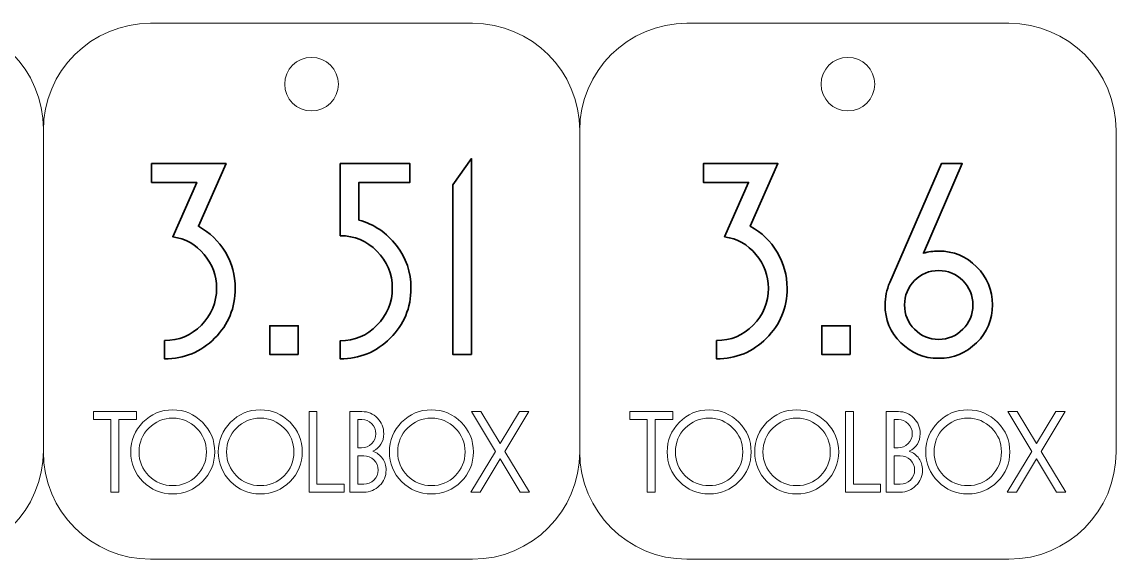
# Model space of a CAD drawing. Header units: inches. Extents: x 269 to 1026, y -294 to 278.
# Drawn here: x 367.5 to 469.5, y -294 to -243.9 of the extents above; entities that cross this region are included whole.
import ezdxf

# ---------------------------------------------------------------- set-up
doc = ezdxf.new("R2010")
doc.units = ezdxf.units.IN
doc.header["$MEASUREMENT"] = 0
doc.layers.add('Default', color=7, linetype='Continuous')
doc.layers.add('Livello 3', color=7, linetype='Continuous')

# ---------------------------------------------------------------- blocks, each defined once
blk = doc.blocks.new('block 39')
at = {"layer": 'Livello 3', "color": 7, "lineweight": 35}
for points in [[(409.38, -274.93), (407.64, -274.93), (407.64, -259.09), (409.38, -256.65), (409.38, -274.93)], [(393.24, -274.93), (390.58, -274.93), (390.58, -272.25), (393.24, -272.25), (393.24, -274.93)]]:
    blk.add_lwpolyline(points, dxfattribs=at)
for points in [[(387.36, -268.74), (387.36, -270.58), (386.72, -272.14), (385.44, -273.42), (384.15, -274.7), (382.6, -275.34), (380.78, -275.34), (380.78, -275.34), (380.78, -273.63), (380.78, -273.63), (382.11, -273.63), (383.25, -273.15), (384.2, -272.2), (385.14, -271.24), (385.62, -270.09), (385.62, -268.74), (385.62, -267.56), (385.23, -266.51), (384.45, -265.59), (383.68, -264.67), (382.71, -264.13), (381.54, -263.95), (381.54, -263.95), (383.77, -258.88), (383.77, -258.88), (383.77, -258.88), (379.56, -258.88), (379.56, -258.88), (379.56, -258.88), (379.56, -257.12), (379.56, -257.12), (379.56, -257.12), (386.51, -257.12), (386.51, -257.12), (386.51, -257.12), (383.93, -262.97), (383.93, -262.97), (384.99, -263.54), (385.82, -264.35), (386.44, -265.38), (387.05, -266.43), (387.36, -267.54), (387.36, -268.74)], [(403.74, -268.74), (403.74, -270.58), (403.09, -272.13), (401.8, -273.42), (400.51, -274.7), (398.96, -275.34), (397.14, -275.34), (397.14, -275.34), (397.14, -273.65), (397.14, -273.65), (398.48, -273.65), (399.63, -273.17), (400.57, -272.21), (401.52, -271.25), (402, -270.09), (402, -268.74), (402, -267.4), (401.52, -266.25), (400.57, -265.29), (399.63, -264.33), (398.48, -263.85), (397.14, -263.85), (397.14, -263.85), (397.14, -257.12), (397.14, -257.12), (397.14, -257.12), (403.64, -257.12), (403.64, -257.12), (403.64, -257.12), (403.64, -258.88), (403.64, -258.88), (403.64, -258.88), (398.88, -258.88), (398.88, -258.88), (398.88, -258.88), (398.88, -262.39), (398.88, -262.39), (400.31, -262.79), (401.47, -263.58), (402.38, -264.76), (403.29, -265.94), (403.74, -267.26), (403.74, -268.74)]]:
    blk.add_open_spline(points, degree=3, knots=[0, 0, 0, 0, 1, 1, 1, 2, 2, 2, 3, 3, 3, 4, 4, 4, 5, 5, 5, 6, 6, 6, 7, 7, 7, 8, 8, 8, 9, 9, 9, 10, 10, 10, 11, 11, 11, 12, 12, 12, 13, 13, 13, 14, 14, 14, 14], dxfattribs=at)
blk = doc.blocks.new('block 38')
at = {"layer": 'Livello 3'}
blk.add_blockref('block 39', (0, 0), dxfattribs=at)
blk = doc.blocks.new('block 41')
at = {"layer": 'Livello 3', "color": 7, "lineweight": 35}
blk.add_lwpolyline([(444.68, -274.93), (442.03, -274.93), (442.03, -272.25), (444.68, -272.25), (444.68, -274.93)], dxfattribs=at)
for points, knots in [([(438.8, -268.74), (438.8, -270.58), (438.16, -272.14), (436.88, -273.42), (435.6, -274.7), (434.04, -275.34), (432.22, -275.34), (432.22, -275.34), (432.22, -273.63), (432.22, -273.63), (433.55, -273.63), (434.69, -273.15), (435.64, -272.2), (436.59, -271.24), (437.06, -270.09), (437.06, -268.74), (437.06, -267.56), (436.67, -266.51), (435.9, -265.59), (435.12, -264.67), (434.15, -264.13), (432.98, -263.95), (432.98, -263.95), (435.21, -258.88), (435.21, -258.88), (435.21, -258.88), (431, -258.88), (431, -258.88), (431, -258.88), (431, -257.12), (431, -257.12), (431, -257.12), (437.95, -257.12), (437.95, -257.12), (437.95, -257.12), (435.37, -262.97), (435.37, -262.97), (436.43, -263.54), (437.27, -264.35), (437.88, -265.38), (438.5, -266.43), (438.8, -267.54), (438.8, -268.74)], [0, 0, 0, 0, 1, 1, 1, 2, 2, 2, 3, 3, 3, 4, 4, 4, 5, 5, 5, 6, 6, 6, 7, 7, 7, 8, 8, 8, 9, 9, 9, 10, 10, 10, 11, 11, 11, 12, 12, 12, 13, 13, 13, 14, 14, 14, 14]), ([(457.94, -270.3), (457.94, -271.68), (457.45, -272.86), (456.47, -273.83), (455.49, -274.8), (454.31, -275.29), (452.92, -275.29), (451.55, -275.29), (450.38, -274.8), (449.4, -273.83), (448.42, -272.86), (447.93, -271.68), (447.93, -270.3), (447.93, -269.6), (448.08, -268.91), (448.37, -268.22), (448.37, -268.22), (453.18, -257.12), (453.18, -257.12), (453.18, -257.12), (455.13, -257.12), (455.13, -257.12), (455.13, -257.12), (451.51, -265.48), (451.51, -265.48), (451.96, -265.35), (452.43, -265.28), (452.92, -265.28), (454.3, -265.28), (455.49, -265.77), (456.47, -266.75), (457.45, -267.73), (457.94, -268.91), (457.94, -270.3)], [0, 0, 0, 0, 1, 1, 1, 2, 2, 2, 3, 3, 3, 4, 4, 4, 5, 5, 5, 6, 6, 6, 7, 7, 7, 8, 8, 8, 9, 9, 9, 10, 10, 10, 11, 11, 11, 11]), ([(456.12, -270.31), (456.12, -269.42), (455.81, -268.67), (455.18, -268.04), (454.56, -267.41), (453.8, -267.1), (452.92, -267.1), (452.05, -267.1), (451.31, -267.41), (450.68, -268.04), (450.06, -268.67), (449.75, -269.42), (449.75, -270.31), (449.75, -271.2), (450.06, -271.96), (450.68, -272.58), (451.31, -273.21), (452.05, -273.52), (452.92, -273.52), (453.8, -273.52), (454.56, -273.21), (455.18, -272.58), (455.81, -271.96), (456.12, -271.2), (456.12, -270.31)], [0, 0, 0, 0, 1, 1, 1, 2, 2, 2, 3, 3, 3, 4, 4, 4, 5, 5, 5, 6, 6, 6, 7, 7, 7, 8, 8, 8, 8])]:
    blk.add_open_spline(points, degree=3, knots=knots, dxfattribs=at)
blk = doc.blocks.new('block 40')
at = {"layer": 'Livello 3'}
blk.add_blockref('block 41', (0, 0), dxfattribs=at)
blk = doc.blocks.new('block 192')
at = {"layer": 'Default', "color": 240, "lineweight": 9}
blk.add_open_spline([(329.47, -293.9), (329.47, -293.9), (359.47, -293.9), (359.47, -293.9), (364.99, -293.9), (369.47, -289.42), (369.47, -283.9), (369.47, -283.9), (369.47, -253.9), (369.47, -253.9), (369.47, -248.38), (364.99, -243.9), (359.47, -243.9), (359.47, -243.9), (329.47, -243.9), (329.47, -243.9), (323.95, -243.9), (319.47, -248.38), (319.47, -253.9), (319.47, -253.9), (319.47, -283.9), (319.47, -283.9), (319.47, -289.42), (323.95, -293.9), (329.47, -293.9)], degree=3, knots=[0, 0, 0, 0, 1, 1, 1, 2, 2, 2, 3, 3, 3, 4, 4, 4, 5, 5, 5, 6, 6, 6, 7, 7, 7, 8, 8, 8, 8], dxfattribs=at)
blk = doc.blocks.new('block 207')
at = {"layer": 'Default', "color": 240, "lineweight": 9}
blk.add_open_spline([(379.47, -294.03), (379.47, -294.03), (409.47, -294.03), (409.47, -294.03), (414.99, -294.03), (419.47, -289.55), (419.47, -284.03), (419.47, -284.03), (419.47, -254.03), (419.47, -254.03), (419.47, -248.5), (414.99, -244.03), (409.47, -244.03), (409.47, -244.03), (379.47, -244.03), (379.47, -244.03), (373.95, -244.03), (369.47, -248.5), (369.47, -254.03), (369.47, -254.03), (369.47, -284.03), (369.47, -284.03), (369.47, -289.55), (373.95, -294.03), (379.47, -294.03)], degree=3, knots=[0, 0, 0, 0, 1, 1, 1, 2, 2, 2, 3, 3, 3, 4, 4, 4, 5, 5, 5, 6, 6, 6, 7, 7, 7, 8, 8, 8, 8], dxfattribs=at)
blk = doc.blocks.new('block 208')
at = {"layer": 'Default', "color": 240, "lineweight": 9}
blk.add_open_spline([(391.97, -249.71), (391.97, -248.33), (393.09, -247.21), (394.47, -247.21), (395.85, -247.21), (396.97, -248.33), (396.97, -249.71), (396.97, -251.09), (395.85, -252.21), (394.47, -252.21), (393.09, -252.21), (391.97, -251.09), (391.97, -249.71)], degree=3, knots=[0, 0, 0, 0, 1, 1, 1, 2, 2, 2, 3, 3, 3, 4, 4, 4, 4], dxfattribs=at)
blk = doc.blocks.new('block 210')
at = {"layer": 'Default', "color": 7, "lineweight": 5}
blk.add_lwpolyline([(378.15, -281), (376.51, -281), (376.51, -287.78), (375.77, -287.78), (375.77, -281), (374.15, -281), (374.15, -280.26), (378.15, -280.26), (378.15, -281)], dxfattribs=at)
blk = doc.blocks.new('block 211')
at = {"layer": 'Default', "color": 7, "lineweight": 5}
blk.add_open_spline([(385.45, -284.03), (385.45, -285.1), (385.07, -286.02), (384.3, -286.79), (383.54, -287.55), (382.61, -287.94), (381.53, -287.94), (380.45, -287.94), (379.52, -287.55), (378.76, -286.79), (378, -286.02), (377.62, -285.1), (377.62, -284.03), (377.62, -282.94), (378, -282.02), (378.76, -281.25), (379.52, -280.49), (380.45, -280.1), (381.53, -280.1), (382.61, -280.1), (383.54, -280.49), (384.3, -281.25), (385.07, -282.02), (385.45, -282.94), (385.45, -284.03)], degree=3, knots=[0, 0, 0, 0, 1, 1, 1, 2, 2, 2, 3, 3, 3, 4, 4, 4, 5, 5, 5, 6, 6, 6, 7, 7, 7, 8, 8, 8, 8], dxfattribs=at)
blk = doc.blocks.new('block 212')
at = {"layer": 'Default', "color": 7, "lineweight": 5}
blk.add_open_spline([(384.67, -284.03), (384.67, -283.15), (384.37, -282.41), (383.75, -281.8), (383.14, -281.18), (382.4, -280.87), (381.53, -280.87), (380.67, -280.87), (379.93, -281.18), (379.31, -281.8), (378.7, -282.41), (378.39, -283.15), (378.39, -284.03), (378.39, -284.89), (378.7, -285.63), (379.31, -286.24), (379.93, -286.86), (380.67, -287.17), (381.53, -287.17), (382.4, -287.17), (383.14, -286.86), (383.75, -286.24), (384.37, -285.63), (384.67, -284.89), (384.67, -284.03)], degree=3, knots=[0, 0, 0, 0, 1, 1, 1, 2, 2, 2, 3, 3, 3, 4, 4, 4, 5, 5, 5, 6, 6, 6, 7, 7, 7, 8, 8, 8, 8], dxfattribs=at)
blk = doc.blocks.new('block 213')
at = {"layer": 'Default', "color": 7, "lineweight": 5}
blk.add_open_spline([(393.61, -284.03), (393.61, -285.1), (393.23, -286.02), (392.47, -286.79), (391.7, -287.55), (390.78, -287.94), (389.69, -287.94), (388.61, -287.94), (387.68, -287.55), (386.92, -286.79), (386.16, -286.02), (385.78, -285.1), (385.78, -284.03), (385.78, -282.94), (386.16, -282.02), (386.92, -281.25), (387.68, -280.49), (388.61, -280.1), (389.69, -280.1), (390.78, -280.1), (391.7, -280.49), (392.47, -281.25), (393.23, -282.02), (393.61, -282.94), (393.61, -284.03)], degree=3, knots=[0, 0, 0, 0, 1, 1, 1, 2, 2, 2, 3, 3, 3, 4, 4, 4, 5, 5, 5, 6, 6, 6, 7, 7, 7, 8, 8, 8, 8], dxfattribs=at)
blk = doc.blocks.new('block 214')
at = {"layer": 'Default', "color": 7, "lineweight": 5}
blk.add_open_spline([(392.83, -284.03), (392.83, -283.15), (392.53, -282.41), (391.92, -281.8), (391.3, -281.18), (390.56, -280.87), (389.69, -280.87), (388.83, -280.87), (388.09, -281.18), (387.47, -281.8), (386.86, -282.41), (386.55, -283.15), (386.55, -284.03), (386.55, -284.89), (386.86, -285.63), (387.47, -286.24), (388.09, -286.86), (388.83, -287.17), (389.69, -287.17), (390.56, -287.17), (391.3, -286.86), (391.92, -286.24), (392.53, -285.63), (392.83, -284.89), (392.83, -284.03)], degree=3, knots=[0, 0, 0, 0, 1, 1, 1, 2, 2, 2, 3, 3, 3, 4, 4, 4, 5, 5, 5, 6, 6, 6, 7, 7, 7, 8, 8, 8, 8], dxfattribs=at)
blk = doc.blocks.new('block 215')
at = {"layer": 'Default', "color": 7, "lineweight": 5}
blk.add_lwpolyline([(397.5, -287.78), (394.24, -287.78), (394.24, -280.26), (394.98, -280.26), (394.98, -287.04), (397.5, -287.04), (397.5, -287.78)], dxfattribs=at)
blk = doc.blocks.new('block 216')
at = {"layer": 'Default', "color": 7, "lineweight": 5}
blk.add_open_spline([(401.42, -285.71), (401.42, -286.28), (401.22, -286.77), (400.81, -287.17), (400.41, -287.58), (399.92, -287.78), (399.35, -287.78), (399.35, -287.78), (398.05, -287.78), (398.05, -287.78), (398.05, -287.78), (398.05, -280.26), (398.05, -280.26), (398.05, -280.26), (399.17, -280.26), (399.17, -280.26), (399.74, -280.26), (400.22, -280.46), (400.61, -280.86), (401.01, -281.26), (401.2, -281.75), (401.2, -282.32), (401.2, -283.08), (400.86, -283.62), (400.18, -283.96), (400.56, -284.1), (400.87, -284.32), (401.09, -284.64), (401.31, -284.95), (401.42, -285.3), (401.42, -285.71)], degree=3, knots=[0, 0, 0, 0, 1, 1, 1, 2, 2, 2, 3, 3, 3, 4, 4, 4, 5, 5, 5, 6, 6, 6, 7, 7, 7, 8, 8, 8, 9, 9, 9, 10, 10, 10, 10], dxfattribs=at)
blk = doc.blocks.new('block 217')
at = {"layer": 'Default', "color": 7, "lineweight": 5}
blk.add_open_spline([(400.47, -282.32), (400.47, -281.96), (400.34, -281.65), (400.08, -281.39), (399.83, -281.13), (399.52, -281), (399.17, -281), (399.17, -281), (398.79, -281), (398.79, -281), (398.79, -281), (398.79, -283.63), (398.79, -283.63), (398.79, -283.63), (399.14, -283.63), (399.14, -283.63), (399.51, -283.63), (399.82, -283.5), (400.08, -283.25), (400.34, -282.99), (400.47, -282.68), (400.47, -282.32)], degree=3, knots=[0, 0, 0, 0, 1, 1, 1, 2, 2, 2, 3, 3, 3, 4, 4, 4, 5, 5, 5, 6, 6, 6, 7, 7, 7, 7], dxfattribs=at)
blk = doc.blocks.new('block 218')
at = {"layer": 'Default', "color": 7, "lineweight": 5}
blk.add_open_spline([(400.69, -285.71), (400.69, -285.34), (400.56, -285.03), (400.29, -284.77), (400.03, -284.51), (399.71, -284.38), (399.34, -284.38), (399.34, -284.38), (398.79, -284.38), (398.79, -284.38), (398.79, -284.38), (398.79, -287.04), (398.79, -287.04), (398.79, -287.04), (399.34, -287.04), (399.34, -287.04), (399.71, -287.04), (400.03, -286.91), (400.29, -286.65), (400.56, -286.39), (400.69, -286.07), (400.69, -285.71)], degree=3, knots=[0, 0, 0, 0, 1, 1, 1, 2, 2, 2, 3, 3, 3, 4, 4, 4, 5, 5, 5, 6, 6, 6, 7, 7, 7, 7], dxfattribs=at)
blk = doc.blocks.new('block 219')
at = {"layer": 'Default', "color": 7, "lineweight": 5}
blk.add_open_spline([(409.56, -284.03), (409.56, -285.1), (409.18, -286.02), (408.42, -286.79), (407.65, -287.55), (406.73, -287.94), (405.64, -287.94), (404.56, -287.94), (403.63, -287.55), (402.87, -286.79), (402.11, -286.02), (401.73, -285.1), (401.73, -284.03), (401.73, -282.94), (402.11, -282.02), (402.87, -281.25), (403.63, -280.49), (404.56, -280.1), (405.64, -280.1), (406.73, -280.1), (407.65, -280.49), (408.42, -281.25), (409.18, -282.02), (409.56, -282.94), (409.56, -284.03)], degree=3, knots=[0, 0, 0, 0, 1, 1, 1, 2, 2, 2, 3, 3, 3, 4, 4, 4, 5, 5, 5, 6, 6, 6, 7, 7, 7, 8, 8, 8, 8], dxfattribs=at)
blk = doc.blocks.new('block 220')
at = {"layer": 'Default', "color": 7, "lineweight": 5}
blk.add_open_spline([(408.78, -284.03), (408.78, -283.15), (408.48, -282.41), (407.87, -281.8), (407.25, -281.18), (406.51, -280.87), (405.64, -280.87), (404.78, -280.87), (404.04, -281.18), (403.42, -281.8), (402.81, -282.41), (402.5, -283.15), (402.5, -284.03), (402.5, -284.89), (402.81, -285.63), (403.42, -286.24), (404.04, -286.86), (404.78, -287.17), (405.64, -287.17), (406.51, -287.17), (407.25, -286.86), (407.87, -286.24), (408.48, -285.63), (408.78, -284.89), (408.78, -284.03)], degree=3, knots=[0, 0, 0, 0, 1, 1, 1, 2, 2, 2, 3, 3, 3, 4, 4, 4, 5, 5, 5, 6, 6, 6, 7, 7, 7, 8, 8, 8, 8], dxfattribs=at)
blk = doc.blocks.new('block 221')
at = {"layer": 'Default', "color": 7, "lineweight": 5}
blk.add_lwpolyline([(414.79, -287.78), (413.92, -287.78), (412.06, -284.68), (410.18, -287.78), (409.31, -287.78), (411.62, -283.98), (409.37, -280.26), (410.24, -280.26), (412.05, -283.25), (413.86, -280.26), (414.73, -280.26), (412.49, -283.98), (414.79, -287.78)], dxfattribs=at)
blk = doc.blocks.new('block 209')
at = {"layer": 'Default'}
for name in ['block 210', 'block 211', 'block 213', 'block 215', 'block 216', 'block 219', 'block 221', 'block 212', 'block 214', 'block 217', 'block 220', 'block 218']:
    blk.add_blockref(name, (0, 0), dxfattribs=at)
blk = doc.blocks.new('block 206')
at = {"layer": 'Default'}
for name in ['block 207', 'block 208', 'block 209']:
    blk.add_blockref(name, (0, 0), dxfattribs=at)
blk = doc.blocks.new('block 223')
at = {"layer": 'Default', "color": 240, "lineweight": 9}
blk.add_open_spline([(429.47, -294.03), (429.47, -294.03), (459.47, -294.03), (459.47, -294.03), (464.99, -294.03), (469.47, -289.55), (469.47, -284.03), (469.47, -284.03), (469.47, -254.03), (469.47, -254.03), (469.47, -248.5), (464.99, -244.03), (459.47, -244.03), (459.47, -244.03), (429.47, -244.03), (429.47, -244.03), (423.95, -244.03), (419.47, -248.5), (419.47, -254.03), (419.47, -254.03), (419.47, -284.03), (419.47, -284.03), (419.47, -289.55), (423.95, -294.03), (429.47, -294.03)], degree=3, knots=[0, 0, 0, 0, 1, 1, 1, 2, 2, 2, 3, 3, 3, 4, 4, 4, 5, 5, 5, 6, 6, 6, 7, 7, 7, 8, 8, 8, 8], dxfattribs=at)
blk = doc.blocks.new('block 224')
at = {"layer": 'Default', "color": 240, "lineweight": 9}
blk.add_open_spline([(441.97, -249.71), (441.97, -248.33), (443.09, -247.21), (444.47, -247.21), (445.85, -247.21), (446.97, -248.33), (446.97, -249.71), (446.97, -251.09), (445.85, -252.21), (444.47, -252.21), (443.09, -252.21), (441.97, -251.09), (441.97, -249.71)], degree=3, knots=[0, 0, 0, 0, 1, 1, 1, 2, 2, 2, 3, 3, 3, 4, 4, 4, 4], dxfattribs=at)
blk = doc.blocks.new('block 226')
at = {"layer": 'Default', "color": 7, "lineweight": 5}
blk.add_lwpolyline([(428.15, -281), (426.51, -281), (426.51, -287.78), (425.77, -287.78), (425.77, -281), (424.15, -281), (424.15, -280.26), (428.15, -280.26), (428.15, -281)], dxfattribs=at)
blk = doc.blocks.new('block 227')
at = {"layer": 'Default', "color": 7, "lineweight": 5}
blk.add_open_spline([(435.45, -284.03), (435.45, -285.1), (435.07, -286.02), (434.3, -286.79), (433.54, -287.55), (432.61, -287.94), (431.53, -287.94), (430.45, -287.94), (429.52, -287.55), (428.76, -286.79), (428, -286.02), (427.62, -285.1), (427.62, -284.03), (427.62, -282.94), (428, -282.02), (428.76, -281.25), (429.52, -280.49), (430.45, -280.1), (431.53, -280.1), (432.61, -280.1), (433.54, -280.49), (434.3, -281.25), (435.07, -282.02), (435.45, -282.94), (435.45, -284.03)], degree=3, knots=[0, 0, 0, 0, 1, 1, 1, 2, 2, 2, 3, 3, 3, 4, 4, 4, 5, 5, 5, 6, 6, 6, 7, 7, 7, 8, 8, 8, 8], dxfattribs=at)
blk = doc.blocks.new('block 228')
at = {"layer": 'Default', "color": 7, "lineweight": 5}
blk.add_open_spline([(434.67, -284.03), (434.67, -283.15), (434.37, -282.41), (433.75, -281.8), (433.14, -281.18), (432.4, -280.87), (431.53, -280.87), (430.67, -280.87), (429.93, -281.18), (429.31, -281.8), (428.7, -282.41), (428.39, -283.15), (428.39, -284.03), (428.39, -284.89), (428.7, -285.63), (429.31, -286.24), (429.93, -286.86), (430.67, -287.17), (431.53, -287.17), (432.4, -287.17), (433.14, -286.86), (433.75, -286.24), (434.37, -285.63), (434.67, -284.89), (434.67, -284.03)], degree=3, knots=[0, 0, 0, 0, 1, 1, 1, 2, 2, 2, 3, 3, 3, 4, 4, 4, 5, 5, 5, 6, 6, 6, 7, 7, 7, 8, 8, 8, 8], dxfattribs=at)
blk = doc.blocks.new('block 229')
at = {"layer": 'Default', "color": 7, "lineweight": 5}
blk.add_open_spline([(443.61, -284.03), (443.61, -285.1), (443.23, -286.02), (442.47, -286.79), (441.7, -287.55), (440.78, -287.94), (439.69, -287.94), (438.61, -287.94), (437.68, -287.55), (436.92, -286.79), (436.16, -286.02), (435.78, -285.1), (435.78, -284.03), (435.78, -282.94), (436.16, -282.02), (436.92, -281.25), (437.68, -280.49), (438.61, -280.1), (439.69, -280.1), (440.78, -280.1), (441.7, -280.49), (442.47, -281.25), (443.23, -282.02), (443.61, -282.94), (443.61, -284.03)], degree=3, knots=[0, 0, 0, 0, 1, 1, 1, 2, 2, 2, 3, 3, 3, 4, 4, 4, 5, 5, 5, 6, 6, 6, 7, 7, 7, 8, 8, 8, 8], dxfattribs=at)
blk = doc.blocks.new('block 230')
at = {"layer": 'Default', "color": 7, "lineweight": 5}
blk.add_open_spline([(442.83, -284.03), (442.83, -283.15), (442.53, -282.41), (441.92, -281.8), (441.3, -281.18), (440.56, -280.87), (439.69, -280.87), (438.83, -280.87), (438.09, -281.18), (437.47, -281.8), (436.86, -282.41), (436.55, -283.15), (436.55, -284.03), (436.55, -284.89), (436.86, -285.63), (437.47, -286.24), (438.09, -286.86), (438.83, -287.17), (439.69, -287.17), (440.56, -287.17), (441.3, -286.86), (441.92, -286.24), (442.53, -285.63), (442.83, -284.89), (442.83, -284.03)], degree=3, knots=[0, 0, 0, 0, 1, 1, 1, 2, 2, 2, 3, 3, 3, 4, 4, 4, 5, 5, 5, 6, 6, 6, 7, 7, 7, 8, 8, 8, 8], dxfattribs=at)
blk = doc.blocks.new('block 231')
at = {"layer": 'Default', "color": 7, "lineweight": 5}
blk.add_lwpolyline([(447.5, -287.78), (444.24, -287.78), (444.24, -280.26), (444.98, -280.26), (444.98, -287.04), (447.5, -287.04), (447.5, -287.78)], dxfattribs=at)
blk = doc.blocks.new('block 232')
at = {"layer": 'Default', "color": 7, "lineweight": 5}
blk.add_open_spline([(451.42, -285.71), (451.42, -286.28), (451.22, -286.77), (450.81, -287.17), (450.41, -287.58), (449.92, -287.78), (449.35, -287.78), (449.35, -287.78), (448.05, -287.78), (448.05, -287.78), (448.05, -287.78), (448.05, -280.26), (448.05, -280.26), (448.05, -280.26), (449.17, -280.26), (449.17, -280.26), (449.74, -280.26), (450.22, -280.46), (450.61, -280.86), (451.01, -281.26), (451.2, -281.75), (451.2, -282.32), (451.2, -283.08), (450.86, -283.62), (450.18, -283.96), (450.56, -284.1), (450.87, -284.32), (451.09, -284.64), (451.31, -284.95), (451.42, -285.3), (451.42, -285.71)], degree=3, knots=[0, 0, 0, 0, 1, 1, 1, 2, 2, 2, 3, 3, 3, 4, 4, 4, 5, 5, 5, 6, 6, 6, 7, 7, 7, 8, 8, 8, 9, 9, 9, 10, 10, 10, 10], dxfattribs=at)
blk = doc.blocks.new('block 233')
at = {"layer": 'Default', "color": 7, "lineweight": 5}
blk.add_open_spline([(450.47, -282.32), (450.47, -281.96), (450.34, -281.65), (450.08, -281.39), (449.83, -281.13), (449.52, -281), (449.17, -281), (449.17, -281), (448.79, -281), (448.79, -281), (448.79, -281), (448.79, -283.63), (448.79, -283.63), (448.79, -283.63), (449.14, -283.63), (449.14, -283.63), (449.51, -283.63), (449.82, -283.5), (450.08, -283.25), (450.34, -282.99), (450.47, -282.68), (450.47, -282.32)], degree=3, knots=[0, 0, 0, 0, 1, 1, 1, 2, 2, 2, 3, 3, 3, 4, 4, 4, 5, 5, 5, 6, 6, 6, 7, 7, 7, 7], dxfattribs=at)
blk = doc.blocks.new('block 234')
at = {"layer": 'Default', "color": 7, "lineweight": 5}
blk.add_open_spline([(450.69, -285.71), (450.69, -285.34), (450.56, -285.03), (450.29, -284.77), (450.03, -284.51), (449.71, -284.38), (449.34, -284.38), (449.34, -284.38), (448.79, -284.38), (448.79, -284.38), (448.79, -284.38), (448.79, -287.04), (448.79, -287.04), (448.79, -287.04), (449.34, -287.04), (449.34, -287.04), (449.71, -287.04), (450.03, -286.91), (450.29, -286.65), (450.56, -286.39), (450.69, -286.07), (450.69, -285.71)], degree=3, knots=[0, 0, 0, 0, 1, 1, 1, 2, 2, 2, 3, 3, 3, 4, 4, 4, 5, 5, 5, 6, 6, 6, 7, 7, 7, 7], dxfattribs=at)
blk = doc.blocks.new('block 235')
at = {"layer": 'Default', "color": 7, "lineweight": 5}
blk.add_open_spline([(459.56, -284.03), (459.56, -285.1), (459.18, -286.02), (458.42, -286.79), (457.65, -287.55), (456.73, -287.94), (455.64, -287.94), (454.56, -287.94), (453.63, -287.55), (452.87, -286.79), (452.11, -286.02), (451.73, -285.1), (451.73, -284.03), (451.73, -282.94), (452.11, -282.02), (452.87, -281.25), (453.63, -280.49), (454.56, -280.1), (455.64, -280.1), (456.73, -280.1), (457.65, -280.49), (458.42, -281.25), (459.18, -282.02), (459.56, -282.94), (459.56, -284.03)], degree=3, knots=[0, 0, 0, 0, 1, 1, 1, 2, 2, 2, 3, 3, 3, 4, 4, 4, 5, 5, 5, 6, 6, 6, 7, 7, 7, 8, 8, 8, 8], dxfattribs=at)
blk = doc.blocks.new('block 236')
at = {"layer": 'Default', "color": 7, "lineweight": 5}
blk.add_open_spline([(458.78, -284.03), (458.78, -283.15), (458.48, -282.41), (457.87, -281.8), (457.25, -281.18), (456.51, -280.87), (455.64, -280.87), (454.78, -280.87), (454.04, -281.18), (453.42, -281.8), (452.81, -282.41), (452.5, -283.15), (452.5, -284.03), (452.5, -284.89), (452.81, -285.63), (453.42, -286.24), (454.04, -286.86), (454.78, -287.17), (455.64, -287.17), (456.51, -287.17), (457.25, -286.86), (457.87, -286.24), (458.48, -285.63), (458.78, -284.89), (458.78, -284.03)], degree=3, knots=[0, 0, 0, 0, 1, 1, 1, 2, 2, 2, 3, 3, 3, 4, 4, 4, 5, 5, 5, 6, 6, 6, 7, 7, 7, 8, 8, 8, 8], dxfattribs=at)
blk = doc.blocks.new('block 237')
at = {"layer": 'Default', "color": 7, "lineweight": 5}
blk.add_lwpolyline([(464.79, -287.78), (463.92, -287.78), (462.06, -284.68), (460.18, -287.78), (459.31, -287.78), (461.62, -283.98), (459.37, -280.26), (460.24, -280.26), (462.05, -283.25), (463.86, -280.26), (464.73, -280.26), (462.49, -283.98), (464.79, -287.78)], dxfattribs=at)
blk = doc.blocks.new('block 225')
at = {"layer": 'Default'}
for name in ['block 226', 'block 227', 'block 229', 'block 231', 'block 232', 'block 235', 'block 237', 'block 228', 'block 230', 'block 233', 'block 236', 'block 234']:
    blk.add_blockref(name, (0, 0), dxfattribs=at)
blk = doc.blocks.new('block 222')
at = {"layer": 'Default'}
for name in ['block 223', 'block 224', 'block 225']:
    blk.add_blockref(name, (0, 0), dxfattribs=at)

msp = doc.modelspace()

# ---------------------------------------------------------------- block references
at = {"layer": 'Default'}
for name in ['block 192', 'block 206', 'block 222']:
    msp.add_blockref(name, (0, 0), dxfattribs=at)
at = {"layer": 'Livello 3'}
for name in ['block 38', 'block 40']:
    msp.add_blockref(name, (0, 0), dxfattribs=at)

doc.saveas('drawing.dxf')
